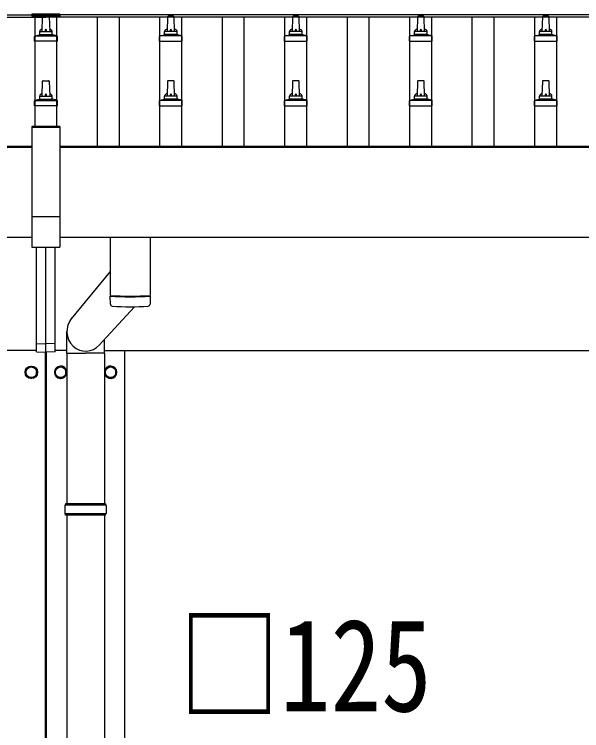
# Model space of a CAD drawing. Units: millimetres, scale not verified. Extents: x -18922 to 18922, y -13365 to 13365.
# Drawn here: x -10736 to -9828, y -6272 to -5124 of the extents above; entities that cross this region are included whole.
import ezdxf
from ezdxf.enums import TextEntityAlignment as Align

# ---------------------------------------------------------------- set-up
doc = ezdxf.new("R2010")
doc.units = ezdxf.units.MM
doc.header["$LTSCALE"] = 50
for name, color, linetype in [('0-5_YKK_13', 4, 'Continuous'), ('0-6_YKK_A1', 4, 'Continuous'), ('0-7_YKK_D', 6, 'Continuous')]:
    doc.layers.add(name, color=color, linetype=linetype)
doc.styles.add('ＭＳ ゴシック', font='')
doc.styles.get('ＭＳ ゴシック').set_extended_font_data('MS Gothic')

msp = doc.modelspace()

# ---------------------------------------------------------------- linework, layer by layer
at = {"layer": '0-5_YKK_13'}
for p, q in [((-10708.41, -5124.05), (-10708.41, -5126.9)), ((-10663.41, -5124.05), (-10708.41, -5124.05)), ((-10663.41, -5125.9), (-10708.41, -5125.9)), ((-10663.41, -5126.9), (-10708.41, -5126.9)), ((-10691.91, -5151.57), (-10691.18, -5128.05)), ((-10690.18, -5127.07), (-10681.64, -5127.07)), ((-10680.64, -5128.05), (-10679.91, -5151.57)), ((-10663.41, -5124.05), (-10663.41, -5126.9)), ((-10491.18, -5128.05), (-10491.91, -5151.57)), ((-10481.64, -5127.07), (-10490.18, -5127.07)), ((-10479.91, -5151.57), (-10480.64, -5128.05)), ((-10291.18, -5128.05), (-10291.91, -5151.57)), ((-10281.64, -5127.07), (-10290.18, -5127.07)), ((-10279.91, -5151.57), (-10280.64, -5128.05)), ((-10091.18, -5128.05), (-10091.91, -5151.57)), ((-10081.64, -5127.07), (-10090.18, -5127.07)), ((-10079.91, -5151.57), (-10080.64, -5128.05)), ((-9891.18, -5128.05), (-9891.91, -5151.57)), ((-9881.64, -5127.07), (-9890.18, -5127.07)), ((-9879.91, -5151.57), (-9880.64, -5128.05)), ((-10695.91, -5155.79), (-10695.91, -5151.57)), ((-10694.91, -5151.57), (-10676.91, -5151.57)), ((-10675.91, -5155.79), (-10675.91, -5151.57)), ((-10495.91, -5155.79), (-10495.91, -5151.57)), ((-10476.91, -5151.57), (-10494.91, -5151.57)), ((-10475.91, -5155.79), (-10475.91, -5151.57)), ((-10295.91, -5155.79), (-10295.91, -5151.57)), ((-10276.91, -5151.57), (-10294.91, -5151.57)), ((-10275.91, -5155.79), (-10275.91, -5151.57)), ((-10095.91, -5155.79), (-10095.91, -5151.57)), ((-10076.91, -5151.57), (-10094.91, -5151.57)), ((-10075.91, -5155.79), (-10075.91, -5151.57)), ((-9895.91, -5155.79), (-9895.91, -5151.57)), ((-9876.91, -5151.57), (-9894.91, -5151.57)), ((-9875.91, -5155.79), (-9875.91, -5151.57)), ((-10704.16, -5167.07), (-10704.16, -5159.36)), ((-10703.78, -5158.57), (-10668.04, -5158.57)), ((-10703.4, -5158.39), (-10696.68, -5156.76)), ((-10696.29, -5156.57), (-10675.53, -5156.57)), ((-10668.43, -5158.39), (-10675.15, -5156.76)), ((-10667.66, -5167.07), (-10667.66, -5159.36)), ((-10504.16, -5167.07), (-10504.16, -5159.36)), ((-10468.04, -5158.57), (-10503.78, -5158.57)), ((-10503.4, -5158.39), (-10496.68, -5156.76)), ((-10475.53, -5156.57), (-10496.29, -5156.57)), ((-10468.43, -5158.39), (-10475.15, -5156.76)), ((-10467.66, -5167.07), (-10467.66, -5159.36)), ((-10304.16, -5167.07), (-10304.16, -5159.36)), ((-10268.04, -5158.57), (-10303.78, -5158.57)), ((-10303.4, -5158.39), (-10296.68, -5156.76)), ((-10275.53, -5156.57), (-10296.29, -5156.57)), ((-10268.43, -5158.39), (-10275.15, -5156.76)), ((-10267.66, -5167.07), (-10267.66, -5159.36)), ((-10104.16, -5167.07), (-10104.16, -5159.36)), ((-10068.04, -5158.57), (-10103.78, -5158.57)), ((-10103.4, -5158.39), (-10096.68, -5156.76)), ((-10075.53, -5156.57), (-10096.29, -5156.57)), ((-10068.43, -5158.39), (-10075.15, -5156.76)), ((-10067.66, -5167.07), (-10067.66, -5159.36)), ((-9904.16, -5167.07), (-9904.16, -5159.36)), ((-9868.04, -5158.57), (-9903.78, -5158.57)), ((-9903.4, -5158.39), (-9896.68, -5156.76)), ((-9875.53, -5156.57), (-9896.29, -5156.57)), ((-9868.43, -5158.39), (-9875.15, -5156.76)), ((-9867.66, -5167.07), (-9867.66, -5159.36)), ((-10667.66, -5167.07), (-10704.16, -5167.07)), ((-10504.16, -5167.07), (-10467.66, -5167.07)), ((-10304.16, -5167.07), (-10267.66, -5167.07)), ((-10104.16, -5167.07), (-10067.66, -5167.07)), ((-9904.16, -5167.07), (-9867.66, -5167.07)), ((-10691.91, -5254.91), (-10691.18, -5231.38)), ((-10690.18, -5230.41), (-10681.64, -5230.41)), ((-10680.64, -5231.38), (-10679.91, -5254.91)), ((-10491.18, -5231.38), (-10491.91, -5254.91)), ((-10481.64, -5230.41), (-10490.18, -5230.41)), ((-10479.91, -5254.91), (-10480.64, -5231.38)), ((-10291.18, -5231.38), (-10291.91, -5254.91)), ((-10281.64, -5230.41), (-10290.18, -5230.41)), ((-10279.91, -5254.91), (-10280.64, -5231.38)), ((-10091.18, -5231.38), (-10091.91, -5254.91)), ((-10081.64, -5230.41), (-10090.18, -5230.41)), ((-10079.91, -5254.91), (-10080.64, -5231.38)), ((-9891.18, -5231.38), (-9891.91, -5254.91)), ((-9881.64, -5230.41), (-9890.18, -5230.41)), ((-9879.91, -5254.91), (-9880.64, -5231.38)), ((-10695.91, -5259.12), (-10695.91, -5254.91)), ((-10694.91, -5254.91), (-10676.91, -5254.91)), ((-10675.91, -5259.12), (-10675.91, -5254.91)), ((-10495.91, -5259.12), (-10495.91, -5254.91)), ((-10476.91, -5254.91), (-10494.91, -5254.91)), ((-10475.91, -5259.12), (-10475.91, -5254.91)), ((-10295.91, -5259.12), (-10295.91, -5254.91)), ((-10276.91, -5254.91), (-10294.91, -5254.91)), ((-10275.91, -5259.12), (-10275.91, -5254.91)), ((-10095.91, -5259.12), (-10095.91, -5254.91)), ((-10076.91, -5254.91), (-10094.91, -5254.91)), ((-10075.91, -5259.12), (-10075.91, -5254.91)), ((-9895.91, -5259.12), (-9895.91, -5254.91)), ((-9876.91, -5254.91), (-9894.91, -5254.91)), ((-9875.91, -5259.12), (-9875.91, -5254.91)), ((-10704.16, -5270.41), (-10704.16, -5262.69)), ((-10703.78, -5261.91), (-10668.04, -5261.91)), ((-10703.4, -5261.72), (-10696.68, -5260.09)), ((-10696.29, -5259.91), (-10675.53, -5259.91)), ((-10668.43, -5261.72), (-10675.15, -5260.09)), ((-10667.66, -5270.41), (-10667.66, -5262.69)), ((-10504.16, -5270.41), (-10504.16, -5262.69)), ((-10468.04, -5261.91), (-10503.78, -5261.91)), ((-10503.4, -5261.72), (-10496.68, -5260.09)), ((-10475.53, -5259.91), (-10496.29, -5259.91)), ((-10468.43, -5261.72), (-10475.15, -5260.09)), ((-10467.66, -5270.41), (-10467.66, -5262.69)), ((-10304.16, -5270.41), (-10304.16, -5262.69)), ((-10268.04, -5261.91), (-10303.78, -5261.91)), ((-10303.4, -5261.72), (-10296.68, -5260.09)), ((-10275.53, -5259.91), (-10296.29, -5259.91)), ((-10268.43, -5261.72), (-10275.15, -5260.09)), ((-10267.66, -5270.41), (-10267.66, -5262.69)), ((-10104.16, -5270.41), (-10104.16, -5262.69)), ((-10068.04, -5261.91), (-10103.78, -5261.91)), ((-10103.4, -5261.72), (-10096.68, -5260.09)), ((-10075.53, -5259.91), (-10096.29, -5259.91)), ((-10068.43, -5261.72), (-10075.15, -5260.09)), ((-10067.66, -5270.41), (-10067.66, -5262.69)), ((-9904.16, -5270.41), (-9904.16, -5262.69)), ((-9868.04, -5261.91), (-9903.78, -5261.91)), ((-9903.4, -5261.72), (-9896.68, -5260.09)), ((-9875.53, -5259.91), (-9896.29, -5259.91)), ((-9868.43, -5261.72), (-9875.15, -5260.09)), ((-9867.66, -5270.41), (-9867.66, -5262.69)), ((-10667.66, -5270.41), (-10704.16, -5270.41)), ((-10504.16, -5270.41), (-10467.66, -5270.41)), ((-10304.16, -5270.41), (-10267.66, -5270.41)), ((-10104.16, -5270.41), (-10067.66, -5270.41)), ((-9904.16, -5270.41), (-9867.66, -5270.41)), ((-10708.41, -5303.7), (-10708.41, -5497.28)), ((-10663.41, -5303.7), (-10708.41, -5303.7)), ((-10663.41, -5305.59), (-10708.41, -5305.59)), ((-10663.41, -5303.7), (-10663.41, -5497.28)), ((-10708.41, -5447.97), (-10663.41, -5447.97)), ((-10582.91, -5481.53), (-10582.91, -5574.51)), ((-10518.91, -5481.53), (-10518.91, -5574.51)), ((-10708.41, -5497.28), (-10663.41, -5497.28)), ((-10700.91, -5652.16), (-10700.91, -5497.28)), ((-10670.91, -5652.16), (-10670.91, -5497.28)), ((-10582.91, -5536.21), (-10645.4, -5611.79)), ((-10582.71, -5588.49), (-10582.94, -5575.51)), ((-10578.44, -5574.79), (-10578.42, -5575.79)), ((-10523.39, -5574.79), (-10523.4, -5575.79)), ((-10518.88, -5575.51), (-10519.11, -5588.49)), ((-10544.24, -5592.41), (-10601.33, -5654.62)), ((-10652.56, -5666.78), (-10652.56, -5632.12)), ((-10592.26, -5666.78), (-10592.26, -5644.73)), ((-10670.91, -5652.16), (-10685.91, -5651.5)), ((-10670.91, -5664.84), (-10670.91, -5652.16)), ((-10700.91, -5664.84), (-10685.91, -5665.5)), ((-10652.56, -5666.78), (-10622.41, -5666.78)), ((-10652.41, -5666.78), (-10652.41, -5908.5)), ((-10592.26, -5666.78), (-10622.41, -5666.78)), ((-10592.41, -5666.78), (-10592.41, -5908.5)), ((-10718.01, -5697.25), (-10717.91, -5697.25)), ((-10718.01, -5697.75), (-10717.91, -5697.75)), ((-10653.81, -5697.25), (-10653.91, -5697.25)), ((-10653.81, -5697.75), (-10653.91, -5697.75)), ((-10591.01, -5697.25), (-10590.91, -5697.25)), ((-10591.01, -5697.75), (-10590.91, -5697.75)), ((-10590.41, -5908.5), (-10654.41, -5908.5)), ((-10654.41, -5908.5), (-10654.41, -5910.5)), ((-10590.41, -5908.5), (-10590.41, -5910.5)), ((-10589.41, -5910.5), (-10655.41, -5910.5)), ((-10589.41, -5924.5), (-10655.41, -5924.5)), ((-10654.41, -5926.5), (-10654.41, -5924.5)), ((-10590.41, -5926.5), (-10654.41, -5926.5)), ((-10652.41, -5926.5), (-10652.41, -6858.5)), ((-10592.41, -5926.5), (-10592.41, -6858.5)), ((-10590.41, -5926.5), (-10590.41, -5924.5))]:
    msp.add_line(p, q, dxfattribs=at)
for points in [[(-10700.91, -5664.84), (-10700.91, -5652.16), (-10685.91, -5651.5), (-10685.91, -5497.28)], [(-10670.91, -5664.84), (-10685.91, -5665.5), (-10685.91, -5651.5)]]:
    msp.add_lwpolyline(points, dxfattribs=at)
for points in [[(-10709.41, -5687.69), (-10700.91, -5692.59), (-10700.91, -5702.41), (-10709.41, -5707.31), (-10717.91, -5702.41), (-10717.91, -5692.59)], [(-10662.41, -5687.69), (-10670.91, -5692.59), (-10670.91, -5702.41), (-10662.41, -5707.31), (-10653.91, -5702.41), (-10653.91, -5692.59)], [(-10582.41, -5687.69), (-10573.91, -5692.59), (-10573.91, -5702.41), (-10582.41, -5707.31), (-10590.91, -5702.41), (-10590.91, -5692.59)]]:
    msp.add_lwpolyline(points, close=True, dxfattribs=at)
for centre, radius in [((-10709.41, -5697.5), 10), ((-10709.41, -5697.5), 8.5), ((-10662.41, -5697.5), 8.5), ((-10582.41, -5697.5), 8.5)]:
    msp.add_circle(centre, radius, dxfattribs=at)
for centre, radius, start, end in [((-10690.18, -5128.07), 1, 90, 178.60509), ((-10681.64, -5128.07), 1, 1.39491, 90), ((-10490.18, -5128.07), 1, 90, 178.60509), ((-10481.64, -5128.07), 1, 1.39491, 90), ((-10290.18, -5128.07), 1, 90, 178.60509), ((-10281.64, -5128.07), 1, 1.39491, 90), ((-10090.18, -5128.07), 1, 90, 178.60509), ((-10081.64, -5128.07), 1, 1.39491, 90), ((-9890.18, -5128.07), 1, 90, 178.60509), ((-9881.64, -5128.07), 1, 1.39491, 90), ((-10691.83, -5152.21), 4.13, 90, 171.17633), ((-10694.91, -5152.57), 1, 90, 180), ((-10682.58, -5151.57), 4.83, 133.60282, 180), ((-10689.24, -5151.57), 4.83, 0, 46.39718), ((-10680, -5152.21), 4.13, 8.82367, 90), ((-10676.91, -5152.57), 1, 0, 90), ((-10491.83, -5152.21), 4.13, 90, 171.17633), ((-10494.91, -5152.57), 1, 90, 180), ((-10482.58, -5151.57), 4.83, 133.60282, 180), ((-10489.24, -5151.57), 4.83, 0, 46.39718), ((-10480, -5152.21), 4.13, 8.82367, 90), ((-10476.91, -5152.57), 1, 0, 90), ((-10291.83, -5152.21), 4.13, 90, 171.17633), ((-10294.91, -5152.57), 1, 90, 180), ((-10282.58, -5151.57), 4.83, 133.60282, 180), ((-10289.24, -5151.57), 4.83, 0, 46.39718), ((-10280, -5152.21), 4.13, 8.82367, 90), ((-10276.91, -5152.57), 1, 0, 90), ((-10091.83, -5152.21), 4.13, 90, 171.17633), ((-10094.91, -5152.57), 1, 90, 180), ((-10082.58, -5151.57), 4.83, 133.60282, 180), ((-10089.24, -5151.57), 4.83, 0, 46.39718), ((-10080, -5152.21), 4.13, 8.82367, 90), ((-10076.91, -5152.57), 1, 0, 90), ((-9891.83, -5152.21), 4.13, 90, 171.17633), ((-9894.91, -5152.57), 1, 90, 180), ((-9882.58, -5151.57), 4.83, 133.60282, 180), ((-9889.24, -5151.57), 4.83, 0, 46.39718), ((-9880, -5152.21), 4.13, 8.82367, 90), ((-9876.91, -5152.57), 1, 0, 90), ((-10703.16, -5159.36), 1, 103.62699, 180), ((-10696.91, -5155.79), 1, 283.62699, 0), ((-10674.91, -5155.79), 1, 180, 256.37301), ((-10668.66, -5159.36), 1, 0, 76.37301), ((-10503.16, -5159.36), 1, 103.62699, 180), ((-10496.91, -5155.79), 1, 283.62699, 0), ((-10474.91, -5155.79), 1, 180, 256.37301), ((-10468.66, -5159.36), 1, 0, 76.37301), ((-10303.16, -5159.36), 1, 103.62699, 180), ((-10296.91, -5155.79), 1, 283.62699, 0), ((-10274.91, -5155.79), 1, 180, 256.37301), ((-10268.66, -5159.36), 1, 0, 76.37301), ((-10103.16, -5159.36), 1, 103.62699, 180), ((-10096.91, -5155.79), 1, 283.62699, 0), ((-10074.91, -5155.79), 1, 180, 256.37301), ((-10068.66, -5159.36), 1, 0, 76.37301), ((-9903.16, -5159.36), 1, 103.62699, 180), ((-9896.91, -5155.79), 1, 283.62699, 0), ((-9874.91, -5155.79), 1, 180, 256.37301), ((-9868.66, -5159.36), 1, 0, 76.37301), ((-10690.18, -5231.41), 1, 90, 178.60509), ((-10681.64, -5231.41), 1, 1.39491, 90), ((-10490.18, -5231.41), 1, 90, 178.60509), ((-10481.64, -5231.41), 1, 1.39491, 90), ((-10290.18, -5231.41), 1, 90, 178.60509), ((-10281.64, -5231.41), 1, 1.39491, 90), ((-10090.18, -5231.41), 1, 90, 178.60509), ((-10081.64, -5231.41), 1, 1.39491, 90), ((-9890.18, -5231.41), 1, 90, 178.60509), ((-9881.64, -5231.41), 1, 1.39491, 90), ((-10691.83, -5255.54), 4.13, 90, 171.17633), ((-10694.91, -5255.91), 1, 90, 180), ((-10682.58, -5254.91), 4.83, 133.60282, 180), ((-10689.24, -5254.91), 4.83, 0, 46.39718), ((-10680, -5255.54), 4.13, 8.82367, 90), ((-10676.91, -5255.91), 1, 0, 90), ((-10491.83, -5255.54), 4.13, 90, 171.17633), ((-10494.91, -5255.91), 1, 90, 180), ((-10482.58, -5254.91), 4.83, 133.60282, 180), ((-10489.24, -5254.91), 4.83, 0, 46.39718), ((-10480, -5255.54), 4.13, 8.82367, 90), ((-10476.91, -5255.91), 1, 0, 90), ((-10291.83, -5255.54), 4.13, 90, 171.17633), ((-10294.91, -5255.91), 1, 90, 180), ((-10282.58, -5254.91), 4.83, 133.60282, 180), ((-10289.24, -5254.91), 4.83, 0, 46.39718), ((-10280, -5255.54), 4.13, 8.82367, 90), ((-10276.91, -5255.91), 1, 0, 90), ((-10091.83, -5255.54), 4.13, 90, 171.17633), ((-10094.91, -5255.91), 1, 90, 180), ((-10082.58, -5254.91), 4.83, 133.60282, 180), ((-10089.24, -5254.91), 4.83, 0, 46.39718), ((-10080, -5255.54), 4.13, 8.82367, 90), ((-10076.91, -5255.91), 1, 0, 90), ((-9891.83, -5255.54), 4.13, 90, 171.17633), ((-9894.91, -5255.91), 1, 90, 180), ((-9882.58, -5254.91), 4.83, 133.60282, 180), ((-9889.24, -5254.91), 4.83, 0, 46.39718), ((-9880, -5255.54), 4.13, 8.82367, 90), ((-9876.91, -5255.91), 1, 0, 90), ((-10703.16, -5262.69), 1, 103.62699, 180), ((-10696.91, -5259.12), 1, 283.62699, 0), ((-10674.91, -5259.12), 1, 180, 256.37301), ((-10668.66, -5262.69), 1, 0, 76.37301), ((-10503.16, -5262.69), 1, 103.62699, 180), ((-10496.91, -5259.12), 1, 283.62699, 0), ((-10474.91, -5259.12), 1, 180, 256.37301), ((-10468.66, -5262.69), 1, 0, 76.37301), ((-10303.16, -5262.69), 1, 103.62699, 180), ((-10296.91, -5259.12), 1, 283.62699, 0), ((-10274.91, -5259.12), 1, 180, 256.37301), ((-10268.66, -5262.69), 1, 0, 76.37301), ((-10103.16, -5262.69), 1, 103.62699, 180), ((-10096.91, -5259.12), 1, 283.62699, 0), ((-10074.91, -5259.12), 1, 180, 256.37301), ((-10068.66, -5262.69), 1, 0, 76.37301), ((-9903.16, -5262.69), 1, 103.62699, 180), ((-9896.91, -5259.12), 1, 283.62699, 0), ((-9874.91, -5259.12), 1, 180, 256.37301), ((-9868.66, -5262.69), 1, 0, 76.37301), ((-10550.91, -5094.77), 480.8, 266.18381, 273.81619), ((-10550.91, -5095.77), 480.8, 266.18381, 273.81619), ((-10579.29, -5588.25), 3.43, 183.91307, 262.91645), ((-10522.53, -5588.25), 3.43, 277.00994, 356.09787), ((-10550.92, -5072.79), 519.67, 266.82357, 273.17802), ((-10709.41, -5697.5), 8.6, 111.25399, 128.74601), ((-10709.41, -5697.5), 8.6, 51.25399, 68.74601), ((-10662.41, -5697.5), 10, 9.93637, 350.06363), ((-10662.41, -5697.5), 8.6, 111.25399, 128.74601), ((-10662.41, -5697.5), 8.6, 51.25399, 68.74601), ((-10582.41, -5697.5), 10, 189.93637, 170.06363), ((-10582.41, -5697.5), 8.6, 111.25399, 128.74601), ((-10582.41, -5697.5), 8.6, 51.25399, 68.74601), ((-10709.41, -5697.5), 8.6, 171.25399, 178.33419), ((-10709.41, -5697.5), 8.6, 181.66581, 188.74601), ((-10709.41, -5697.5), 8.6, 351.25399, 8.74601), ((-10662.41, -5697.5), 8.6, 171.25399, 188.74601), ((-10662.41, -5697.5), 8.6, 1.66581, 8.74601), ((-10662.41, -5697.5), 8.6, 351.25399, 358.33419), ((-10582.41, -5697.5), 8.6, 171.25399, 178.33419), ((-10582.41, -5697.5), 8.6, 181.66581, 188.74601), ((-10582.41, -5697.5), 8.6, 351.25399, 8.74601), ((-10709.41, -5697.5), 8.6, 231.25399, 248.74601), ((-10709.41, -5697.5), 8.6, 291.25399, 308.74601), ((-10662.41, -5697.5), 8.6, 231.25399, 248.74601), ((-10662.41, -5697.5), 8.6, 291.25399, 308.74601), ((-10582.41, -5697.5), 8.6, 231.25399, 248.74601), ((-10582.41, -5697.5), 8.6, 291.25399, 308.74601), ((-10606.66, -5917.5), 49.25, 171.82876, 180.00002), ((-10606.66, -5917.5), 49.25, 180.00002, 188.17127), ((-10638.16, -5917.5), 49.25, 359.99998, 8.17124), ((-10638.16, -5917.5), 49.25, 351.82873, 359.99998)]:
    msp.add_arc(centre, radius, start, end, dxfattribs=at)
msp.add_ellipse((-10622.41, -5632.12), major_axis=(0, -31.56), ratio=0.952301, start_param=3.982224, end_param=7.1136878, dxfattribs=at)
at = {"layer": '0-6_YKK_A1'}
for p, q in [((-16108.91, -5125.05), (-10708.41, -5125.05)), ((-16108.91, -5128.64), (-10685.91, -5128.64)), ((-10703.41, -5303.7), (-10703.41, -5128.64)), ((-10685.91, -5126.9), (-10685.91, -5128.64)), ((-8862.91, -5128.64), (-10685.91, -5128.64)), ((-10668.41, -5303.7), (-10668.41, -5128.64)), ((-8862.91, -5125.05), (-10663.41, -5125.05)), ((-10603.41, -5335.1), (-10603.41, -5128.64)), ((-10568.41, -5335.1), (-10568.41, -5128.64)), ((-10503.41, -5335.1), (-10503.41, -5128.64)), ((-10468.41, -5335.1), (-10468.41, -5128.64)), ((-10403.41, -5335.1), (-10403.41, -5128.64)), ((-10368.41, -5335.1), (-10368.41, -5128.64)), ((-10303.41, -5335.1), (-10303.41, -5128.64)), ((-10268.41, -5335.1), (-10268.41, -5128.64)), ((-10203.41, -5335.1), (-10203.41, -5128.64)), ((-10168.41, -5335.1), (-10168.41, -5128.64)), ((-10103.41, -5335.1), (-10103.41, -5128.64)), ((-10068.41, -5335.1), (-10068.41, -5128.64)), ((-10003.41, -5335.1), (-10003.41, -5128.64)), ((-9968.41, -5335.1), (-9968.41, -5128.64)), ((-9903.41, -5335.1), (-9903.41, -5128.64)), ((-9868.41, -5335.1), (-9868.41, -5128.64)), ((-16108.91, -5335.1), (-10708.41, -5335.1)), ((-10663.41, -5335.1), (-8862.91, -5335.1)), ((-16104.21, -5336.65), (-10708.41, -5336.65)), ((-10663.41, -5336.65), (-8867.61, -5336.65)), ((-10708.41, -5481.53), (-16104.21, -5481.53)), ((-8867.61, -5481.53), (-10663.41, -5481.53)), ((-10700.91, -5662.5), (-15992.26, -5662.5)), ((-10686.91, -5665.48), (-10686.91, -9662.5)), ((-10684.91, -9662.5), (-10684.91, -5665.48)), ((-10652.56, -5662.5), (-10670.91, -5662.5)), ((-10592.26, -5662.5), (-8885.91, -5662.5)), ((-10559.91, -5662.7), (-10559.91, -9662.5))]:
    msp.add_line(p, q, dxfattribs=at)

# ---------------------------------------------------------------- texts
at = {"layer": '0-7_YKK_D', "style": 'ＭＳ ゴシック', "width": 0.8}
msp.add_text('□125', height=148.5, dxfattribs=at).set_placement((-10473.01, -6285.5), align=Align.BOTTOM_LEFT)

doc.saveas('drawing.dxf')
